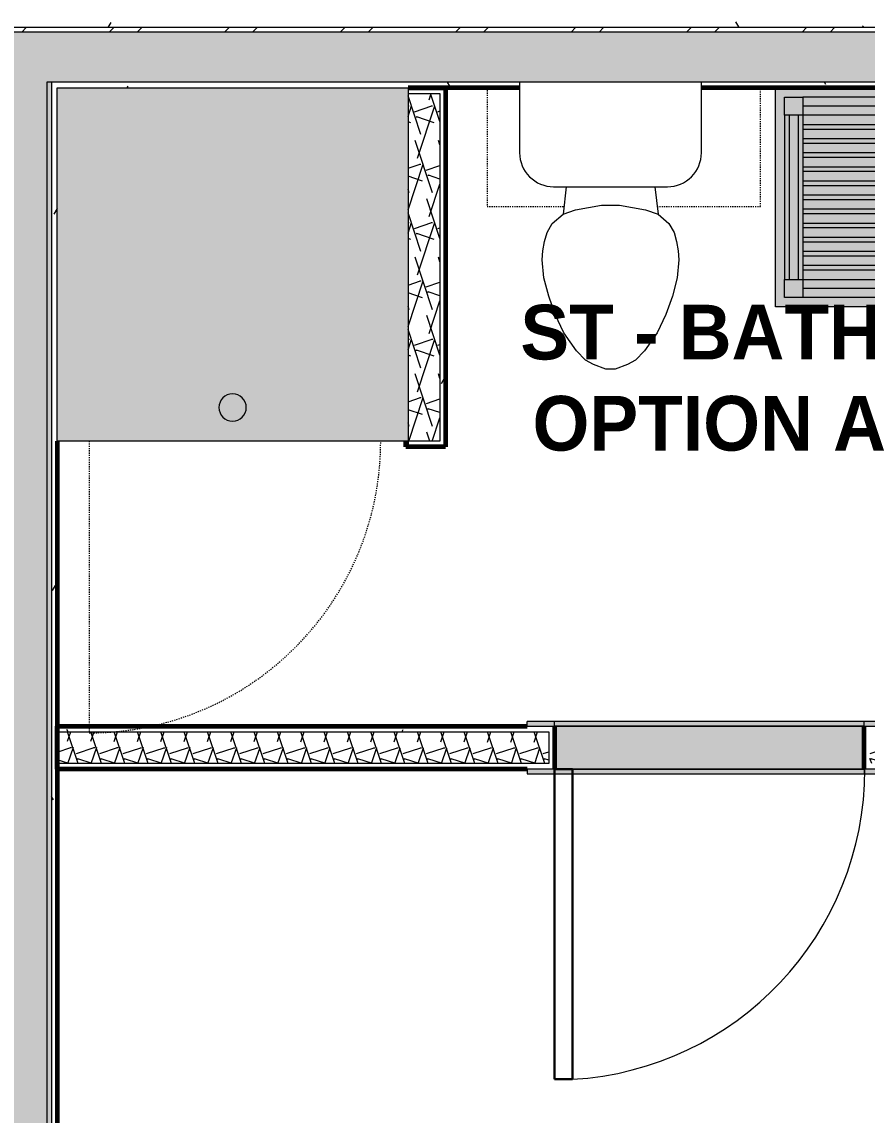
# Model space of a CAD drawing. Header units: inches. Extents: x -4110 to -1807, y 9775 to 11251.
# Drawn here: x -2935 to -2842.2, y 10260.7 to 10380.7 of the extents above; entities that cross this region are included whole.
import ezdxf

# ---------------------------------------------------------------- set-up
doc = ezdxf.new("R2010")
doc.units = ezdxf.units.IN
doc.header["$MEASUREMENT"] = 0
doc.linetypes.add('Dash', pattern=[0.25, 0.125, -0.125])
for name, color, linetype, lineweight in [('0-1', 7, 'Continuous', 5), ('0-2', 7, 'Continuous', 9), ('A-AREA-IDEN', 2, 'Continuous', 9), ('A-DOOR-3', 7, 'Continuous', 9), ('A-DOOR-4', 50, 'Continuous', 30), ('A-DOOR-FRAM-1', 31, 'Continuous', 18), ('A-DOOR-FRAM-2', 7, 'Continuous', 9), ('A-WALL', 113, 'Continuous', 18), ('A-WALL-1', 8, 'Continuous', 5), ('A-WALL-4', 252, 'Continuous', 18), ('A-WALL-5', 250, 'Continuous', 60), ('A-WALL-6', 10, 'Continuous', 18), ('A-WALL-PATT-1', 7, 'Continuous', 9), ('A-WALL-PATT-2', 253, 'Continuous', 9), ('A-WALL-PATT-4', 111, 'Continuous', 9), ('I-WALL-4', 2, 'Continuous', 5), ('I-WALL-5', 2, 'Continuous', 60), ('P-SANR-FIXT-2', 7, 'Continuous', 9), ('P-SANR-FIXT-3', 90, 'Continuous', 9), ('P-SANR-FIXT-4', 253, 'Continuous', 9), ('P-SANR-FIXT-HDLN-1', 7, 'Dash', 9), ('Q-CASE-1', 7, 'Continuous', 9), ('Q-CASE-3', 90, 'Continuous', 9), ('Q-CASE-4', 127, 'Continuous', 9), ('Q-CASE-5', 7, 'Dash', 9)]:
    doc.layers.add(name, color=color, linetype=linetype, lineweight=lineweight)
doc.styles.add('Century Gothic_B', font='GOTHICB.TTF', dxfattribs={"height": 5.999999999999996})
pattern_1 = [(161.57, (0.32, 0.32), (-2.560496184573631, -0.0005373861552858683), [0, -18.214, 2.022, 0]), (18.43, (-0.32, 0.32), (-2.560496184573631, 0.0005373861552860904), [0, -18.214, 2.022, 0]), (108.43, (0.32, 0.32), (1.279220909290681, -6.400876726295667), [6.069999999999999, -14.166]), (71.57, (-0.32, 0.32), (1.279220909290681, 6.400876726295667), [6.07, -14.166])]
pattern_2 = [(0, (0, 0), (20.48, 5.12), [0.845, -14.515, 0.845, -14.515, -81.92]), (0, (0, 0), (20.48, 5.12), [-30.72, 0.845, -29.875, 0.845, -14.515, -35.84]), (0, (0, 0), (20.48, 5.12), [-76.8, 0.845, -9.395, 0.845, -24.755]), (120, (7.68, 2.56), (-14.67405006737632, 15.1762002695053), [0.8449999999999999, -14.515, 0.8449999999999999, -14.515, -81.91999999999999]), (120, (7.68, 2.56), (-14.67405006737632, 15.1762002695053), [-30.72, 0.8449999999999999, -29.875, 0.8449999999999999, -14.515, -35.84]), (120, (7.68, 2.56), (-14.67405006737632, 15.1762002695053), [-76.79999999999998, 0.8449999999999999, -9.394999999999998, 0.8449999999999999, -24.755]), (240, (10.24, 12.8), (-5.805949932623669, -20.2962002695053), [0.845, -14.515, 0.845, -14.515, -81.92]), (240, (10.24, 12.8), (-5.805949932623669, -20.2962002695053), [-30.72, 0.845, -29.875, 0.845, -14.515, -35.84]), (240, (10.24, 12.8), (-5.805949932623669, -20.2962002695053), [-76.8, 0.845, -9.395, 0.845, -24.755])]

# ---------------------------------------------------------------- blocks, each defined once
blk = doc.blocks.new('SWING - SINGLE - FLUSH - SWING - FLUSH - 2-10 x 6-8 - PRIVACY-3983844-ENLARGED RCP - 1ST FLOOR PLAN - WEST')
at = {"layer": 'A-DOOR-FRAM-1'}
for points in [[(-17.62500000000417, 2.375000000012676), (-17.00000000000449, 2.375000000012676), (-17.00000000000449, 2.875000000012221), (-20.00000000000355, 2.875000000012221), (-20.00000000000355, 2.375000000012676)], [(-17.00000000000389, 2.37500000001097), (16.99999999999588, 2.37500000001097), (16.99999999999588, 2.875000000012221), (-17.00000000000389, 2.875000000012221)], [(17.62499999999573, 2.37500000001097), (19.99999999999528, 2.37500000001097), (19.99999999999528, 2.875000000012221), (16.99999999999528, 2.875000000012221), (16.99999999999528, 2.37500000001097)], [(-17.00000000000449, -2.874999999987835), (-17.00000000000449, -2.374999999989654), (-20.00000000000355, -2.374999999989654), (-20.00000000000355, -2.874999999987665), (-17.62500000000417, -2.874999999987665)], [(-16.50000000000682, -2.874999999987835), (16.99999999999588, -2.874999999987835), (16.99999999999588, -2.374999999989654), (-17.00000000000389, -2.374999999989654), (-17.00000000000389, -2.874999999987835)], [(19.99999999999647, -2.874999999987835), (19.99999999999647, -2.374999999989654), (16.99999999999528, -2.374999999987778), (16.99999999999528, -2.874999999987835), (17.62499999999573, -2.874999999987835)]]:
    blk.add_hatch(color=256, dxfattribs=at).paths.add_polyline_path(points, flags=0)
at = {"layer": 'A-DOOR-3'}
blk.add_arc((17.00000000000095, 2.374999999999438), 34.06659275674494, 93.36568699838679, 179.9999999999998, dxfattribs=at)
at = {"layer": 'A-DOOR-4'}
for p, q in [((15, 2.374999999999781), (15, 36.3828335395518)), ((17.00000000000095, 36.3828335395518), (15, 36.3828335395518)), ((17.00000000000095, 2.374999999999781), (17.00000000000095, 36.3828335395518)), ((17.00000000000095, 2.374999999999781), (15, 2.374999999999781))]:
    blk.add_line(p, q, dxfattribs=at)
at = {"layer": 'A-DOOR-FRAM-2'}
for p, q in [((-16.99999999999998, 2.874999999999861), (-19.99999999999934, 2.874999999999855)), ((-19.99999999999934, 2.374999999999855), (-19.99999999999934, 2.874999999999855)), ((17.00000000000001, 2.874999999999924), (-16.99999999999998, 2.874999999999861)), ((-16.99999999999998, 2.374999999999861), (-16.99999999999998, 2.874999999999861)), ((20.0000000000006, 2.87499999999993), (17.00000000000001, 2.874999999999924)), ((17.00000000000001, 2.374999999999924), (17.00000000000001, 2.874999999999924)), ((20.0000000000006, 2.37499999999993), (20.0000000000006, 2.87499999999993)), ((-19.99999999999934, 2.374999999999855), (-16.99999999999998, 2.374999999999861)), ((-16.99999999999998, 2.374999999999861), (17.00000000000001, 2.374999999999924)), ((17.00000000000001, 2.374999999999924), (20.0000000000006, 2.37499999999993)), ((-16.99999999999996, -2.375000000000138), (-19.99999999999936, -2.375000000000144)), ((-19.99999999999936, -2.375000000000144), (-19.99999999999936, -2.875000000000143)), ((17.00000000000042, -2.375000000000075), (-16.99999999999996, -2.375000000000138)), ((-16.99999999999996, -2.375000000000138), (-16.99999999999996, -2.875000000000138)), ((20.00000000000058, -2.375000000000069), (17.00000000000042, -2.375000000000075)), ((17.00000000000042, -2.375000000000075), (17.00000000000042, -2.875000000000075)), ((20.00000000000058, -2.375000000000069), (20.00000000000058, -2.875000000000069)), ((-19.99999999999936, -2.875000000000143), (-16.99999999999996, -2.875000000000138)), ((-16.99999999999996, -2.875000000000138), (17.00000000000042, -2.875000000000075)), ((17.00000000000042, -2.875000000000075), (20.00000000000058, -2.875000000000069))]:
    blk.add_line(p, q, dxfattribs=at)
blk = doc.blocks.new('Toilet-Domestic-3D - Toilet-Domestic-3D-3234795-ENLARGED RCP - 1ST FLOOR PLAN - WEST')
at = {"layer": 'P-SANR-FIXT-2'}
for p, q in [((-1.8737387097273, 11.50000000000006), (-0.5000000000001319, 12.00000000000002)), ((-0.5000000000001313, 12.00000000000002), (0.5000000000001497, 12.00000000000002)), ((0.5000000000001499, 12.00000000000002), (1.87373870972732, 11.50000000000006)), ((-3.739764113511675, 10.00000000000013), (-2.739764113511752, 11.00000000000004)), ((-2.739764113511752, 11.00000000000004), (-1.873738709727293, 11.50000000000007)), ((1.873738709727307, 11.50000000000006), (2.73976411351174, 11.00000000000005)), ((2.739764113511739, 11.00000000000005), (3.73976411351172, 10.00000000000006)), ((-5.127195089653483, 8.000000000000119), (-3.739764113511693, 10.0000000000001)), ((3.739764113511725, 10.00000000000005), (5.127195089653514, 8.00000000000006)), ((-6.059810405963483, 6.000000000000149), (-5.127195089653489, 8.000000000000112)), ((5.12719508965351, 8.000000000000068), (6.059810405963534, 6.000000000000026)), ((-6.787750874495902, 4.000000000000084), (-6.05981040596345, 6.000000000000223)), ((6.05981040596353, 6.000000000000034), (6.787750874495948, 3.999999999999969)), ((-7.325688514504693, 1.99238939618356), (-6.787750874495926, 4.000000000000002)), ((6.787750874495935, 4.000000000000014), (7.325688514504699, 1.99238939618353)), ((-7.50000000000002, -2.626845807189436e-14), (-7.325688514504699, 1.992389396183531)), ((7.325688514504699, 1.992389396183527), (7.50000000000002, -8.759659664292484e-14)), ((-7.412844257252363, -0.9961946980916817), (-7.50000000000002, -3.647082635893639e-14)), ((-7.235846299147757, -1.999999999999842), (-7.412844257252363, -0.9961946980916907)), ((7.412844257252371, -0.9961946980917603), (7.235846299147749, -1.999999999999968)), ((7.500000000000021, -7.083352582108447e-14), (7.412844257252374, -0.9961946980917403)), ((-6.967897106716618, -2.999999999999916), (-7.235846299147756, -1.999999999999837)), ((7.235846299147753, -1.999999999999948), (6.967897106716618, -2.999999999999932)), ((-6.401133212130356, -3.999999999999926), (-6.967897106716618, -2.999999999999912)), ((6.967897106716618, -2.999999999999936), (6.40113321213035, -3.999999999999953)), ((-5.209379619536154, -4.999999999999911), (-6.401133212130357, -3.999999999999923)), ((6.401133212130349, -3.999999999999955), (5.209379619536155, -4.999999999999936)), ((-3.835640909808955, -5.499999999999876), (-5.209379619536155, -4.99999999999991)), ((-4.861662917351556, -8.023778450744098), (-5.209379619536154, -4.999999999999911)), ((-0.9999999999997728, -5.999999999999972), (-3.835640909808916, -5.499999999999884)), ((3.835640909808861, -5.499999999999932), (0.9999999999997848, -5.999999999999972)), ((5.209379619536155, -4.999999999999937), (3.835640909808857, -5.499999999999933)), ((4.861662917351547, -8.023778450744098), (5.209379619536154, -4.999999999999936)), ((0.9999999999997808, -5.999999999999972), (-0.9999999999997728, -5.999999999999972)), ((6.24999999999998, -8.023778450744098), (-6.250000000000018, -8.023778450744098)), ((-9.976221549255797, -11.74999999999998), (-9.976221549255797, -19.47622154925572)), ((9.976221549255834, -19.47622154925572), (9.976221549255834, -11.74999999999989)), ((-9.976221549255797, -19.47622154925572), (9.976221549255834, -19.47622154925572))]:
    blk.add_line(p, q, dxfattribs=at)
for centre, radius, start, end in [((-6.249999999999996, -11.74999999999996), 3.726221549255814, 90.00000000000034, 180.0000000000004), ((6.250000000000004, -11.74999999999991), 3.726221549255821, 3.244165775092787e-13, 90.00000000000044)]:
    blk.add_arc(centre, radius, start, end, dxfattribs=at)
blk = doc.blocks.new('Bath Vanity - Bath Vanity 48_-V1-ENLARGED RCP - 1ST FLOOR PLAN - WEST')
at = {"layer": 'Q-CASE-3'}
h = blk.add_hatch(color=256, dxfattribs=at)
h.paths.add_polyline_path([(-23.26229508196945, -24.00000000014631), (24.73770491810933, -23.99999999998891), (24.73770491803071, 1.684838935034349e-10), (-23.26229508204807, 1.108446667785756e-11), (-23.26229508197269, -22.99999999999238)], flags=0)
h.paths.add_polyline_path([(14.38848719294231, -23.00000000001318), (-22.2622950819632, -23.00000000013324), (-22.26229508198997, -0.9999999999890291), (23.73770491801337, -0.9999999999823784), (23.73770491804015, -22.99999999998232), (20.23770491803685, -22.99999999999408)], flags=0)
h.paths.add_polyline_path([(14.38848719293907, -21.99999999987528), (21.73770491803071, -21.99999999985124), (21.73770491802747, -20.99999999997152), (-20.26229508197644, -21.00000000010914), (-20.26229508190653, -21.99999999998886), (-19.29131050977184, -21.99999999998562)], flags=0)
h.paths.add_polyline_path([(-19.29131050977849, -19.99999999995503), (21.73770491802696, -19.99999999982066), (21.73770491802525, -19.45454545451906), (-20.26229508191488, -19.45454545465668), (-20.26229508191318, -19.99999999995827)], flags=0)
h.paths.add_polyline_path([(-20.26229508191812, -18.45454545450599), (21.73770491802201, -18.45454545436837), (21.73770491802014, -17.90909090906677), (-20.26229508192, -17.90909090920439)], flags=0)
h.paths.add_polyline_path([(21.7377049180169, -16.90909090891591), (21.73770491801519, -16.36363636361449), (-20.26229508192494, -16.3636363637521), (-20.26229508192324, -16.90909090905353), (14.38848719292235, -16.90909090893996)], flags=0)
h.paths.add_polyline_path([(-20.26229508192835, -15.36363636360124), (21.73770491801178, -15.36363636346363), (21.73770491801008, -14.81818181816203), (-20.26229508193006, -14.81818181829965)], flags=0)
h.paths.add_polyline_path([(-20.2622950819333, -13.81818181814896), (21.73770491800684, -13.81818181801134), (21.73770491800496, -13.27272727270974), (-20.26229508193518, -13.27272727284736)], flags=0)
h.paths.add_polyline_path([(-19.29131050980373, -12.27272727269343), (21.73770491800172, -12.27272727255905), (21.73770491799985, -11.72727272725746), (-20.26229508194029, -11.72727272739507), (-20.26229508193842, -12.27272727269667)], flags=0)
h.paths.add_polyline_path([(14.38848719290206, -10.72727272713064), (21.73770491799661, -10.72727272710659), (21.7377049179949, -10.181818181805), (-20.26229508194524, -10.18181818194262), (-20.26229508194353, -10.72727272724421), (-19.29131050980885, -10.72727272724097)], flags=0)
h.paths.add_polyline_path([(-19.29131050981396, -9.181818181788683), (21.73770491799149, -9.181818181654306), (21.73770491798978, -8.63636363635271), (-20.26229508195035, -8.636363636490328), (-20.26229508194865, -9.181818181791924)], flags=0)
h.paths.add_polyline_path([(-19.29131050981891, -7.636363636336397), (21.73770491798654, -7.636363636202019), (21.73770491798467, -7.090909090900424), (-20.26229508195547, -7.090909091038042), (-20.26229508195359, -7.636363636339637)], flags=0)
h.paths.add_polyline_path([(21.73770491798143, -6.090909090749562), (21.73770491797972, -5.545454545447966), (-20.26229508196041, -5.545454545585584), (-20.26229508195871, -6.090909090887179), (14.38848719288688, -6.090909090773606)], flags=0)
h.paths.add_polyline_path([(14.38848719288177, -4.545454545321319), (21.73770491797631, -4.545454545297274), (21.73770491797461, -3.999999999995679), (-20.26229508196553, -4.000000000133297), (-20.26229508196382, -4.545454545434892), (-19.29131050982914, -4.545454545431652)], flags=0)
h.paths.add_polyline_path([(21.73770491803719, -2.999999999844988), (21.73770491796796, -1.999999999989143), (-20.26229508196979, -2.00000000012676), (-20.26229508196638, -2.999999999982605), (14.38848719287682, -2.999999999869032)], flags=0)
at = {"layer": 'Q-CASE-4'}
h = blk.add_hatch(color=256, dxfattribs=at)
h.paths.add_polyline_path([(23.73770491803998, -22.99999999998215), (23.7377049180335, -20.9999999999647), (21.7377049180273, -20.99999999997135), (21.73770491803378, -22.9999999999888)], flags=0)
h.paths.add_polyline_path([(-20.26229508197013, -22.99999999998232), (-20.26229508197661, -21.00000000010897), (-22.26229508196985, -21.00000000011562), (-22.26229508196337, -22.99999999998897)], flags=0)
h.paths.add_polyline_path([(23.2377049180302, -2.999999999839872), (23.73770491801985, -2.999999999838166), (23.7377049180132, -0.9999999999822079), (21.73770491803037, -0.9999999999888586), (21.73770491803702, -2.999999999844817), (22.23770491797125, -2.999999999843112)], flags=0)
h.paths.add_polyline_path([(-20.76229508196917, -2.99999999998414), (-20.26229508196655, -2.999999999982435), (-20.2622950819732, -0.9999999999822079), (-22.26229508197002, -0.9999999999888586), (-22.26229508198349, -2.999999999989086), (-21.76229508202811, -2.99999999998738)], flags=0)
for points in [[(21.73770491803378, -1.999999999989143), (21.73770491803054, -0.9999999999890291), (-20.26229508197303, -0.9999999999888586), (-20.26229508196979, -2.00000000012676), (14.38848719287341, -2.000000000013187)], [(-22.26229508196985, -20.99999999999028), (-21.76229508196911, -20.99999999998857), (-21.76229508202811, -2.99999999998738), (-22.26229508198349, -2.999999999989086), (-22.26229508195552, -20.74790612243481)], [(-21.76229508196911, -20.99999999999181), (-20.76229508191016, -20.99999999998857), (-20.76229508196917, -2.99999999998414), (-21.76229508202811, -2.99999999998738), (-21.76229508196996, -20.7479061224331)], [(-20.76229508191016, -20.99999999999028), (-20.26229508196996, -20.99999999998857), (-20.26229508196894, -2.999999999982435), (-20.76229508196917, -2.99999999998414), (-20.76229508191102, -20.74790612242986)], [(-19.29131050983102, -4.000000000129886), (21.73770491797444, -3.999999999995509), (21.7377049180302, -2.999999999844817), (-20.26229508196894, -2.999999999982435), (-20.2622950819657, -4.000000000133126)], [(22.23770491803026, -20.99999999996964), (22.23770491797125, -2.99999999998397), (21.7377049180302, -2.999999999985675), (21.7377049180302, -20.99999999997135)], [(22.23770491803026, -20.99999999996964), (23.2377049180892, -20.9999999999664), (23.2377049180302, -2.999999999982435), (22.23770491797125, -2.999999999985675), (22.2377049180294, -20.74790612228884)], [(23.7377049180335, -20.9999999999647), (23.73770491801985, -2.99999999998397), (23.2377049180302, -2.999999999985675), (23.2377049180892, -20.9999999999664)], [(14.38848719288501, -5.54545454547184), (21.73770491797955, -5.545454545447796), (21.73770491797614, -4.545454545297104), (-20.26229508196399, -4.545454545434722), (-20.26229508196058, -5.545454545585414), (-19.2913105098259, -5.545454545582174)], [(14.38848719288995, -7.090909090924298), (21.7377049179845, -7.090909090900253), (21.73770491798126, -6.090909090749391), (-20.26229508195888, -6.090909090887009), (-20.26229508195564, -7.090909091037871), (-19.29131050982096, -7.090909091034631)], [(14.38848719289507, -8.636363636376585), (21.73770491798961, -8.63636363635254), (21.73770491798637, -7.636363636201849), (-20.26229508195376, -7.636363636339467), (-20.26229508195052, -8.636363636490158), (-19.29131050981584, -8.636363636486918)], [(14.38848719290018, -10.18181818182887), (21.73770491799473, -10.18181818180483), (21.73770491799132, -9.181818181654135), (-20.26229508194882, -9.181818181791753), (-20.26229508194541, -10.18181818194244), (-19.29131050981072, -10.1818181819392)], [(14.38848719290513, -11.72727272728133), (21.73770491799968, -11.72727272725728), (21.73770491799644, -10.72727272710642), (-20.2622950819437, -10.72727272724404), (-20.26229508194046, -11.7272727273949), (-19.29131050980578, -11.72727272739166)], [(14.38848719291025, -13.27272727273362), (21.73770491800479, -13.27272727270957), (21.73770491800155, -12.27272727255888), (-20.26229508193859, -12.2727272726965), (-20.26229508193535, -13.27272727284719), (-19.29131050980066, -13.27272727284395)], [(14.38848719291536, -14.8181818181859), (21.73770491800991, -14.81818181816186), (21.73770491800667, -13.81818181801117), (-20.26229508193347, -13.81818181814879), (-20.26229508193023, -14.81818181829948), (-19.29131050979555, -14.81818181829624)], [(14.38848719292048, -16.36363636363836), (21.73770491801502, -16.36363636361432), (21.73770491801161, -15.36363636346345), (-20.26229508192852, -15.36363636360107), (-20.26229508192511, -16.36363636375193), (-19.29131050979043, -16.36363636374869)], [(14.38848719292542, -17.90909090909065), (21.73770491801997, -17.9090909090666), (21.73770491801673, -16.90909090891574), (-20.26229508192341, -16.90909090905336), (-20.26229508192017, -17.90909090920422), (-19.29131050978549, -17.90909090920098)], [(21.73770491802508, -19.45454545451889), (21.73770491802184, -18.4545454543682), (-20.26229508191829, -18.45454545450582), (-20.26229508191505, -19.45454545465651), (14.38848719293054, -19.45454545454293)], [(-19.29131050977525, -21.00000000010573), (21.7377049180302, -20.99999999997135), (21.73770491802679, -19.99999999982048), (-20.26229508191335, -19.9999999999581), (-20.26229508196996, -21.00000000010897)], [(21.73770491803395, -22.99999999998914), (21.73770491803071, -21.99999999985124), (-20.2622950819732, -21.99999999998886), (-20.26229508196996, -22.99999999998249), (14.38848719294231, -23.00000000001318)]]:
    blk.add_hatch(color=256, dxfattribs=at).paths.add_polyline_path(points, flags=0)
at = {"layer": 'Q-CASE-1'}
for p, q in [((-23.26229508196732, -24.00000000000016), (-23.26229508196732, 5.329070518200751e-15)), ((24.73770491803267, 2.664535259100375e-15), (24.73770491803267, -24.00000000000017)), ((-22.26229508196723, -2.999999999999993), (-22.26229508196723, -0.9999999999999977)), ((-22.26229508196723, -0.9999999999999977), (-20.26229508196723, -0.9999999999999977)), ((21.73770491803297, -0.9999999999999963), (-20.26229508196739, -0.9999999999999963)), ((-20.26229508196723, -0.9999999999999977), (-20.26229508196723, -2.999999999999993)), ((21.73770491803284, -3.000000000000106), (21.73770491803284, -0.9999999999999977)), ((21.73770491803284, -0.9999999999999977), (23.73770491803283, -0.9999999999999977)), ((23.73770491803283, -0.9999999999999977), (23.73770491803283, -3.000000000000106)), ((21.73770491803297, -2.000000000000102), (-20.26229508196739, -2.000000000000102)), ((-22.26229508196635, -2.999999999999549), (-22.26229508196635, -20.99999999999963)), ((-20.26229508196723, -2.999999999999993), (-22.26229508196723, -2.999999999999993)), ((-21.76229508196634, -2.999999999999549), (-21.76229508196634, -20.99999999999963)), ((-20.76229508196634, -2.999999999999549), (-20.76229508196634, -20.99999999999963)), ((21.73770491803276, -3.000000000000112), (-20.26229508196626, -3.000000000000112)), ((-20.26229508196633, -2.999999999999549), (-20.26229508196633, -20.99999999999963)), ((21.73770491803288, -2.99999999999693), (21.73770491803288, -20.99999999999701)), ((23.73770491803283, -3.000000000000106), (21.73770491803284, -3.000000000000106)), ((22.23770491803288, -2.99999999999693), (22.23770491803288, -20.99999999999701)), ((23.23770491803288, -2.99999999999693), (23.23770491803288, -20.99999999999701)), ((23.73770491803289, -2.99999999999693), (23.73770491803289, -20.99999999999701)), ((-20.26229508196626, -4.000000000000108), (21.73770491803297, -4.000000000000108)), ((21.73770491803277, -4.545454545452445), (-20.26229508196626, -4.545454545452445)), ((-20.26229508196627, -5.545454545452442), (21.73770491803277, -5.545454545452442)), ((21.73770491803297, -6.090909090904781), (-20.26229508196647, -6.090909090904781)), ((-20.26229508196627, -7.090909090904778), (21.73770491803277, -7.090909090904778)), ((21.73770491803278, -7.636363636357115), (-20.26229508196626, -7.636363636357115)), ((-20.26229508196626, -8.636363636357112), (21.73770491803298, -8.636363636357112)), ((21.73770491803277, -9.181818181809449), (-20.26229508196626, -9.181818181809449)), ((-20.26229508196648, -10.18181818180945), (21.73770491803277, -10.18181818180945)), ((21.73770491803299, -10.72727272726178), (-20.26229508196626, -10.72727272726178)), ((-20.26229508196626, -11.72727272726178), (21.73770491803278, -11.72727272726178)), ((21.73770491803298, -12.27272727271412), (-20.26229508196647, -12.27272727271412)), ((-20.26229508196626, -13.27272727271411), (21.73770491803278, -13.27272727271411)), ((21.73770491803278, -13.81818181816645), (-20.26229508196627, -13.81818181816645)), ((-20.26229508196647, -14.81818181816645), (21.73770491803298, -14.81818181816645)), ((21.73770491803278, -15.36363636361879), (-20.26229508196627, -15.36363636361879)), ((-20.26229508196648, -16.36363636361878), (21.73770491803279, -16.36363636361878)), ((21.737704918033, -16.90909090907112), (-20.26229508196626, -16.90909090907112)), ((-20.26229508196626, -17.90909090907111), (21.73770491803278, -17.90909090907111)), ((21.73770491803279, -18.45454545452345), (-20.26229508196648, -18.45454545452345)), ((-20.26229508196626, -19.45454545452345), (21.737704918033, -19.45454545452345)), ((21.73770491803284, -19.99999999997578), (-20.26229508196639, -19.99999999997578)), ((-22.26229508196723, -23.00000000000005), (-22.26229508196723, -21.00000000000005)), ((-22.26229508196723, -21.00000000000005), (-20.26229508196712, -21.00000000000005)), ((-20.2622950819664, -20.99999999997578), (21.73770491803284, -20.99999999997578)), ((-20.26229508196712, -21.00000000000005), (-20.26229508196712, -23.00000000000005)), ((21.73770491803293, -23.00000000000005), (21.73770491803293, -21.00000000000006)), ((21.73770491803293, -21.00000000000006), (23.73770491803283, -21.00000000000006)), ((23.73770491803283, -21.00000000000006), (23.73770491803283, -23.00000000000005)), ((21.73770491803297, -22), (-20.26229508196739, -22)), ((-20.26229508196712, -23.00000000000005), (-22.26229508196723, -23.00000000000005)), ((21.73770491803297, -23.0000000000001), (-20.26229508196739, -23.0000000000001)), ((23.73770491803283, -23.00000000000005), (21.73770491803293, -23.00000000000005)), ((24.73770491803267, -24.00000000000017), (-23.26229508196732, -24.00000000000016))]:
    blk.add_line(p, q, dxfattribs=at)
blk = doc.blocks.new('300 Series Wall Hung Cabinet_326 - 30_-V2-ENLARGED RCP - 1ST FLOOR PLAN - WEST')
at = {"layer": 'Q-CASE-5'}
for p, q in [((-11.42567614348263, -0.1874999999999999), (-14.99999999999972, -0.1874999999999999)), ((-14.99999999999972, -0.1874999999999999), (-14.99999999999972, -13.1875000000392)), ((15.0000000000002, -0.1874999999999999), (8.526766955029075, -0.1874999999999999)), ((15.0000000000002, -13.1875000000392), (15.0000000000002, -0.1875)), ((-14.99999999999972, -13.1875000000392), (-6.560948754383636, -13.1875000000392)), ((3.662039565861783, -13.1875000000392), (15.0000000000002, -13.1875000000392))]:
    blk.add_line(p, q, dxfattribs=at)
blk = doc.blocks.new('The Shower - The Shower-4051523-ENLARGED RCP - 1ST FLOOR PLAN - WEST')
at = {"layer": 'P-SANR-FIXT-3'}
h = blk.add_hatch(color=256, dxfattribs=at)
h.paths.add_polyline_path([(38.50000000004189, 39.24999999999704), (-1.261923898709938e-11, 39.24999999999704), (-1.27897692436818e-11, 0.4999999999971578), (38.49999999998783, 0.4999999999436113), (38.5000000000308, 31.36125933023254)], flags=0)
h.paths.add_polyline_path([(20.74999999998795, 35.56249999999681), (20.69888873942159, 35.17427143234351), (20.54903810566458, 34.81249999999715), (20.3106601717676, 34.50183982821749), (19.99999999998812, 34.26346189432035), (19.63822856764227, 34.11361126056351), (19.24999999998795, 34.06249999999715), (18.86177143233413, 34.11361126056351), (18.49999999998726, 34.26346189432035), (18.18933982820812, 34.50183982821749), (17.95096189431149, 34.81249999999681), (17.80111126055396, 35.17427143234317), (17.75425927169891, 35.59485238061369), (17.80111126055533, 35.95072856765864), (17.95096189431115, 36.31249999999715), (18.18933982820812, 36.62316017177715), (18.49999999998778, 36.86153810567395), (18.86177143233413, 37.01138873943045), (19.24999999998829, 37.06249999999715), (19.63822856764176, 37.01138873943011), (20.0402543629367, 36.83064984659915), (20.3106601717705, 36.62316017177749), (20.54903810566662, 36.31249999999203), (20.69888873942261, 35.95072856764192), (20.74574072827732, 35.59485238060926)], flags=0)
at = {"layer": 'P-SANR-FIXT-4'}
blk.add_hatch(color=256, dxfattribs=at).paths.add_polyline_path([(20.74999999998795, 35.56249999999715), (20.69888873942261, 35.95072856764227), (20.54903810566662, 36.31249999999238), (20.3106601717705, 36.62316017177783), (19.99999999998778, 36.86153810567429), (19.63822856764176, 37.01138873943045), (19.24999999999204, 37.06249999999749), (18.86177143233413, 37.01138873943079), (18.49999999998778, 36.86153810567429), (18.18933982821101, 36.6231601717809), (17.95096189431336, 36.31250000000261), (17.80111126055533, 35.95072856765898), (17.75425927170454, 35.53014761933832), (17.80111126055413, 35.17427143234351), (17.95096189431149, 34.81249999999715), (18.18933982820812, 34.50183982821783), (18.49999999998726, 34.26346189432069), (18.86177143232595, 34.11361126056487), (19.24999999998778, 34.06249999999749), (19.63822856764227, 34.11361126056385), (19.99999999998812, 34.26346189432069), (20.3106601717676, 34.50183982821783), (20.54903810566458, 34.81249999999749), (20.69888873942176, 35.17427143234453), (20.74768217094782, 35.54489434053323)], flags=0)
at = {"layer": 'P-SANR-FIXT-2'}
for p, q in [((-5.329070518200751e-15, 0.5000000000000034), (-5.329070518200751e-15, 39.25000000000004)), ((-5.329070518200751e-15, 39.25000000000004), (38.5000000000004, 39.24999999999997)), ((38.5000000000004, 39.24999999999997), (38.5000000000004, 0.5000000000000034)), ((38.5000000000004, 0.5000000000000034), (-5.329070518200751e-15, 0.5000000000000034))]:
    blk.add_line(p, q, dxfattribs=at)
for radius, start, end in [(1.500000000000004, 4.071109992273301e-13, 179.9999999999996), (1.499999999999996, 179.9999999999997, 359.9999999999989)]:
    blk.add_arc((19.25000000000044, 35.56250000000001), radius, start, end, dxfattribs=at)
at = {"layer": 'P-SANR-FIXT-HDLN-1'}
blk.add_line((35.00000000000053, 39.24999999999997), (35.00000000000053, 71.25000000000006), dxfattribs=at)
blk.add_arc((35.00000000000047, 39.25000000000012), 31.99999999999997, 90.00000000000006, 179.9999999999998, dxfattribs=at)
blk = doc.blocks.new('CTR - 1st Phase - Unit Layouts_rvt-1-ENLARGED RCP - 1ST FLOOR PLAN - WEST')
at = {"layer": 'A-WALL-1'}
blk.add_hatch(color=256, dxfattribs=at).paths.add_polyline_path([(-2876.523736679118, 10298.66439611049), (-2842.523736679118, 10298.66439611049), (-2842.523736679118, 10303.41439611049), (-2876.523736679118, 10303.41439611049), (-2876.523736679118, 10299.28939611049)], flags=0)
at = {"layer": 'A-WALL-4'}
blk.add_hatch(color=256, dxfattribs=at).paths.add_polyline_path([(-2892.836236678982, 10334.03939611029), (-2892.586236678982, 10334.03939611029), (-2892.586236678982, 10334.66439611028), (-2892.836236678982, 10334.66439611028)], flags=0)
at = {"layer": 'A-WALL-PATT-1'}
h = blk.add_hatch(dxfattribs=at)
h.set_pattern_fill('FP_1', color=256, style=0, pattern_type=2)
h.set_pattern_definition(pattern_2)
h.paths.add_polyline_path([(-2889.086236678968, 10334.03939611029), (-2888.461236678967, 10334.03939611029), (-2888.461236678967, 10373.41439610253), (-2892.586236678898, 10373.39704486226), (-2892.586236678898, 10372.78939610254), (-2889.086236678968, 10372.78939610254), (-2889.086236678968, 10334.66439611029), (-2892.586236678551, 10334.66439611022), (-2892.586236678843, 10334.03939611029), (-2890.402499208268, 10334.03939611029)], flags=0)
h = blk.add_hatch(dxfattribs=at)
h.set_pattern_fill('FP_1', color=256, style=0, pattern_type=2)
h.set_pattern_definition(pattern_2)
h.paths.add_polyline_path([(-2876.523736679118, 10301.03939611049), (-2876.523736679118, 10303.41439611049), (-2931.086236679423, 10303.41439611049), (-2931.086236679423, 10302.78939611049), (-2877.148736679118, 10302.78939611049), (-2877.148736679118, 10301.03939611049)], flags=0)
h.paths.add_polyline_path([(-2842.523736679118, 10301.03939611049), (-2841.898736679118, 10301.03939611049), (-2841.898736679118, 10302.78939611049), (-2803.898736679564, 10302.78939611049), (-2803.898736679564, 10303.41439611049), (-2842.523736679118, 10303.41439611049), (-2842.523736679118, 10301.06817900523)], flags=0)
at = {"layer": 'A-WALL-PATT-2'}
h = blk.add_hatch(dxfattribs=at)
h.set_pattern_fill('FP_2', color=256, style=0, pattern_type=2)
h.set_pattern_definition(pattern_1)
h.paths.add_polyline_path([(-2890.402499208268, 10334.66439611029), (-2889.086236678968, 10334.66439611029), (-2889.086236678968, 10372.78939610254), (-2892.586236678898, 10372.78939610254), (-2892.586236678843, 10334.66439611029)], flags=0)
h = blk.add_hatch(dxfattribs=at)
h.set_pattern_fill('FP_2', color=256, style=0, pattern_type=2)
h.set_pattern_definition(pattern_1)
h.paths.add_polyline_path([(-2877.148736679118, 10299.28939611049), (-2877.148736679118, 10302.78939611049), (-2931.086236679423, 10302.78939611049), (-2931.086236679423, 10299.28939611049), (-2881.98254978259, 10299.28939611049)], flags=0)
h.paths.add_polyline_path([(-2803.27373667954, 10299.28939611049), (-2803.27373667954, 10302.78939611049), (-2841.898736679118, 10302.78939611049), (-2841.898736679118, 10299.28939611049), (-2803.898736679564, 10299.28939611049)], flags=0)
at = {"layer": 'A-WALL-5'}
for p, q in [((-2892.586236678964, 10373.41439610252), (-2889.086236678964, 10373.41439610252)), ((-2889.086236678964, 10373.41439610252), (-2888.461236678964, 10373.41439610252)), ((-2888.461236678964, 10373.41439610252), (-2888.461236678978, 10334.03939611028)), ((-2892.836236678979, 10334.03939611028), (-2892.836236678978, 10334.66439611026)), ((-2892.586236678978, 10334.03939611028), (-2892.836236678979, 10334.03939611028)), ((-2889.086236678979, 10334.03939611028), (-2892.586236678978, 10334.03939611028)), ((-2888.461236678978, 10334.03939611028), (-2889.086236678979, 10334.03939611028)), ((-2931.086236679419, 10303.41439611047), (-2879.523736679115, 10303.41439611048)), ((-2931.086236679419, 10298.66439611047), (-2931.086236679419, 10303.41439611047)), ((-2876.523736679115, 10303.41439611048), (-2876.523736679114, 10298.66439611048)), ((-2842.523736679115, 10298.66439611048), (-2842.523736679115, 10303.41439611048)), ((-2879.523736679115, 10298.66439611048), (-2931.086236679419, 10298.66439611047))]:
    blk.add_line(p, q, dxfattribs=at)
at = {"layer": 'A-WALL-6'}
for p, q in [((-2892.586236678964, 10372.78939610252), (-2889.086236678964, 10372.78939610252)), ((-2889.086236678964, 10372.78939610252), (-2889.086236678979, 10334.66439611028)), ((-2892.586236678978, 10334.66439611028), (-2892.586236678978, 10334.03939611028)), ((-2892.586236678978, 10334.66439611028), (-2892.586236678978, 10334.03939611028)), ((-2889.086236678979, 10334.66439611028), (-2892.586236678978, 10334.66439611028)), ((-2931.086236679419, 10302.78939611047), (-2877.148736679115, 10302.78939611047)), ((-2877.148736679115, 10302.78939611047), (-2877.148736679115, 10301.03939611048)), ((-2842.523736679115, 10303.41439611048), (-2876.523736679115, 10303.41439611048)), ((-2877.148736679115, 10301.03939611048), (-2877.148736679114, 10299.28939611047)), ((-2877.148736679114, 10299.28939611047), (-2931.086236679419, 10299.28939611047)), ((-2876.523736679115, 10298.66439611048), (-2842.523736679115, 10298.66439611048))]:
    blk.add_line(p, q, dxfattribs=at)
at = {"layer": '0-2', "rotation": 180}
for name, p in [('The Shower - The Shower-4051523-ENLARGED RCP - 1ST FLOOR PLAN - WEST', (-2892.586236678895, 10373.91439611026)), ('Toilet-Domestic-3D - Toilet-Domestic-3D-3234795-ENLARGED RCP - 1ST FLOOR PLAN - WEST', (-2870.367486665474, 10354.55858477134)), ('SWING - SINGLE - FLUSH - SWING - FLUSH - 2-10 x 6-8 - PRIVACY-3983844-ENLARGED RCP - 1ST FLOOR PLAN - WEST', (-2859.523736679114, 10301.03939611048))]:
    blk.add_blockref(name, p, dxfattribs=at)
at = {"layer": '0-2'}
for name, p in [('300 Series Wall Hung Cabinet_326 - 30_-V2-ENLARGED RCP - 1ST FLOOR PLAN - WEST', (-2868.918032071152, 10373.59730630015)), ('Bath Vanity - Bath Vanity 48_-V1-ENLARGED RCP - 1ST FLOOR PLAN - WEST', (-2829.011441570035, 10373.41439611035))]:
    blk.add_blockref(name, p, dxfattribs=at)

msp = doc.modelspace()

# ---------------------------------------------------------------- hatches: boundary and pattern name
at = {"layer": 'A-WALL-PATT-4'}
h = msp.add_hatch(dxfattribs=at)
h.set_pattern_fill('FP_1', color=256, style=0, pattern_type=2)
h.set_pattern_definition(pattern_2)
h.paths.add_polyline_path([(-2818.873736679312, 10380.03939611052), (-2794.89873668185, 10380.03939611052), (-2794.89873668185, 10380.66439611052), (-3076.148736684021, 10380.66439611052), (-3076.148736684021, 10380.03939611052), (-2847.373736679313, 10380.03939611052)], flags=0)
h = msp.add_hatch(dxfattribs=at)
h.set_pattern_fill('FP_3', color=256, style=0, pattern_type=2)
h.set_pattern_definition([(45, (0, 0), (-6.335676759431466, 6.335676759431466), []), (45, (0, 9.6), (-6.335676759431466, 6.335676759431466), [])])
h.paths.add_polyline_path([(-3075.523736684019, 10379.53939611048), (-2795.523736674616, 10379.53939611049), (-2795.542255193135, 10380.03939611052), (-3075.523736684019, 10380.03939611052), (-3075.523736684019, 10379.9187064553)], flags=0)
h = msp.add_hatch(dxfattribs=at)
h.set_pattern_fill('FP_2', color=256, style=0, pattern_type=2)
h.set_pattern_definition(pattern_1)
h.paths.add_polyline_path([(-3067.2214371475, 10374.03939611052), (-2803.273736674616, 10374.04246736359), (-2803.273736674616, 10379.53939611049), (-3067.77373668402, 10379.53939611049), (-3067.77373668402, 10374.03939611052)], flags=0)
h = msp.add_hatch(dxfattribs=at)
h.set_pattern_fill('FP_1', color=256, style=0, pattern_type=2)
h.set_pattern_definition(pattern_2)
h.paths.add_polyline_path([(-2931.711236679713, 10373.41439611052), (-2880.343708214635, 10373.41439611052), (-2880.343708214635, 10374.03480632065), (-2860.391265116124, 10374.03480632056), (-2860.391265116124, 10373.41439611052), (-2803.898736674616, 10373.41439611052), (-2803.898736674616, 10374.03939611052), (-2931.71123667967, 10374.03939611052)], flags=0)
h.paths.add_polyline_path([(-3066.773736707636, 10373.41439611052), (-3010.656208241369, 10373.41439611052), (-3010.656208241369, 10374.03480632084), (-2990.703765142857, 10374.03480632093), (-2990.703765142857, 10373.41439611052), (-2939.336236679713, 10373.41439611052), (-2939.33623667971, 10374.03939611052), (-3067.148736683672, 10374.03939611052), (-3067.14873668402, 10373.41439611052)], flags=0)
h = msp.add_hatch(dxfattribs=at)
h.set_pattern_fill('FP_2', color=256, style=0, pattern_type=2)
h.set_pattern_definition(pattern_1)
h.paths.add_polyline_path([(-2932.211236679719, 10017.08939611054), (-2932.211236679713, 10374.03939611052), (-2937.71123667972, 10374.01806794765), (-2937.71123667972, 10017.08939611054)], flags=0)
h = msp.add_hatch(dxfattribs=at)
h.set_pattern_fill('FP_1', color=256, style=0, pattern_type=2)
h.set_pattern_definition(pattern_2)
h.paths.add_polyline_path([(-2931.273736679708, 10017.08939611051), (-2931.086236679713, 10017.08939611051), (-2931.086236679713, 10017.71439611051), (-2931.273736679708, 10017.71439611051), (-2931.273736679452, 10179.66439611053), (-2931.086236679713, 10179.66439611053), (-2931.086236679713, 10183.73263935389), (-2931.273736679452, 10183.78939611049), (-2931.086236679713, 10183.78939611057), (-2931.086236679713, 10373.41439611022), (-2931.711236679719, 10373.41439611022), (-2931.711236679719, 10017.08939611054)], flags=0)
at = {"layer": 'I-WALL-4'}
msp.add_hatch(color=256, dxfattribs=at).paths.add_polyline_path([(-2931.711236679719, 10017.08939611054), (-2931.71123667967, 10374.03939611052), (-2932.211236679713, 10374.0178802181), (-2932.211236679719, 10017.08939611054)], flags=0)

# ---------------------------------------------------------------- linework, layer by layer
at = {"layer": 'A-WALL'}
for p, q in [((-2794.898736674612, 10380.03939611051), (-3076.148736684016, 10380.03939611051)), ((-2795.523736674612, 10379.53939611051), (-3075.523736684016, 10379.53939611051)), ((-2932.21123667971, 10374.03939611051), (-2932.211236679716, 10017.08939611053)), ((-2803.273736674612, 10374.03939611051), (-2932.21123667971, 10374.03939611051)), ((-2931.71123667971, 10374.03939611051), (-2931.711236679716, 10017.08939611053))]:
    msp.add_line(p, q, dxfattribs=at)
at = {"layer": 'I-WALL-5'}
for p, q in [((-2880.343708214635, 10373.41439611051), (-2892.586236678895, 10373.41439611051)), ((-2803.898736674613, 10373.41439611051), (-2860.391265116123, 10373.41439611051)), ((-2931.08623667971, 10334.66439611021), (-2931.086236679713, 10179.66439611052))]:
    msp.add_line(p, q, dxfattribs=at)

# ---------------------------------------------------------------- block references
at = {"layer": '0-1'}
msp.add_blockref('CTR - 1st Phase - Unit Layouts_rvt-1-ENLARGED RCP - 1ST FLOOR PLAN - WEST', (0, 0), dxfattribs=at)

# ---------------------------------------------------------------- texts
at = {"layer": 'A-AREA-IDEN', "char_height": 5.999999999999996, "attachment_point": 1, "style": 'Century Gothic_B'}
for s, insert, width in [('ST - BATH -', (-2880.263074424037, 10349.62898454412), 51.71199999999995), ('OPTION A', (-2878.929741090703, 10339.62898454412), 48.47999999999996)]:
    msp.add_mtext(s, dxfattribs=dict(at, insert=insert, width=width))

doc.saveas('drawing.dxf')
